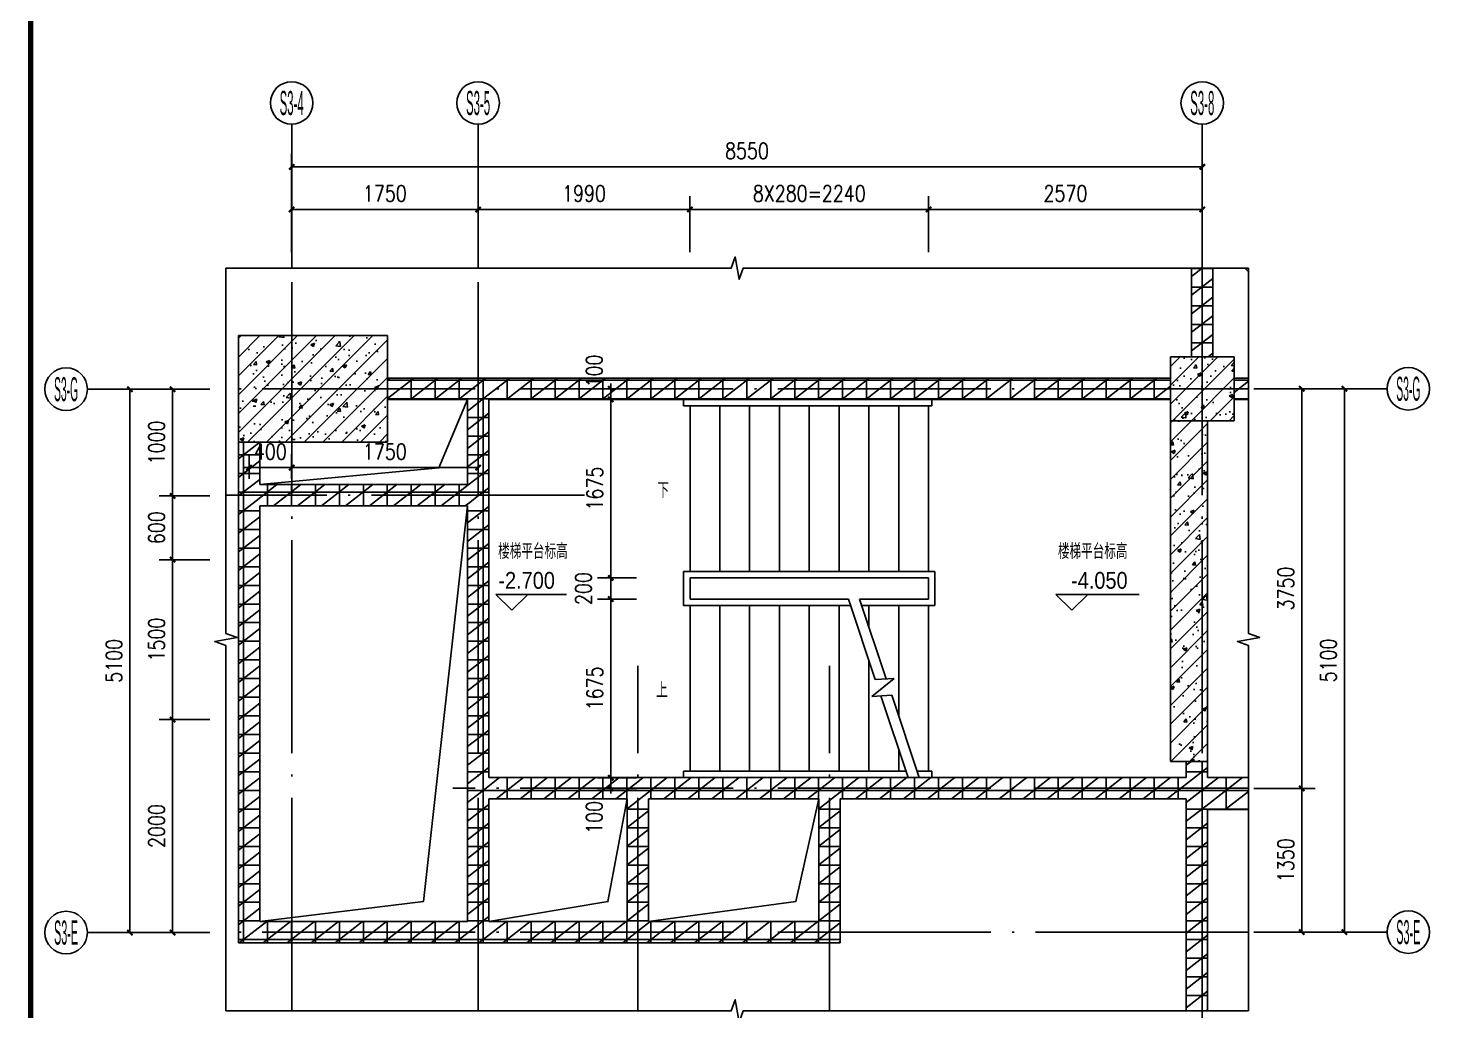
# Model space of a CAD drawing. Extents: x 718358 to 1668613, y -348838 to -159582.
# Drawn here: x 919552 to 932715, y -314270 to -305044 of the extents above; entities that cross this region are included whole.
import ezdxf
from ezdxf.enums import TextEntityAlignment as Align

# ---------------------------------------------------------------- set-up
doc = ezdxf.new("R2010")
doc.units = 0
doc.header["$LTSCALE"] = 1000
doc.linetypes.add('DASH', pattern=[0.35, 0.25, -0.1])
doc.linetypes.add('DOTE', pattern=[2.42, 2, -0.2, 0.02, -0.2])
for name, color, linetype in [('建-可见线', 7, 'Continuous'), ('建-图框', 4, 'Continuous'), ('建-墙体', 2, 'Continuous'), ('建-尺寸', 73, 'Continuous'), ('建-影线', 8, 'Continuous'), ('建-房间名', 7, 'Continuous'), ('建-柱子', 6, 'Continuous'), ('建-标高', 3, 'Continuous'), ('建-楼梯', 4, 'Continuous'), ('建-符号', 3, 'Continuous'), ('建-符号说明', 7, 'Continuous'), ('建-轴标', 3, 'Continuous'), ('建-轴网', 14, 'DOTE')]:
    doc.layers.add(name, color=color, linetype=linetype)
doc.styles.add('_TCH_AXIS', font='gt宽度调整.shx', dxfattribs={"bigfont": 'gt国标汉字.shx'})
doc.styles.add('_TCH_DIM', font='gt单线西文.shx', dxfattribs={"width": 0.8, "bigfont": 'gt单线中文.shx'})
doc.styles.add('_TCH_SPACE', font='gt单线西文.shx', dxfattribs={"width": 0.8, "height": 5, "bigfont": 'gt单线中文.shx'})
doc.styles.add('DIM_FONT', font='SIMPLEX.shx', dxfattribs={"width": 0.8, "bigfont": 'GBCBIG.shx'})
doc.dimstyles.new('DIMN50', dxfattribs={"dimscale": 0.5, "dimtxt": 300, "dimasz": 100, "dimexe": 250, "dimexo": 300, "dimgap": 150, "dimtad": 1, "dimdec": 0, "dimzin": 0, "dimdsep": 46, "dimtxsty": 'DIM_FONT', "dimblk": 'ARCHTICK', "dimcen": 0.09, "dimdle": 1, "dimclrt": 7, "dimazin": 2, "dimtfac": 1, "dimtdec": 0, "dimtix": 1, "dimtmove": 2, "dimatfit": 3, "dimldrblk": 'ARCHTICK', "dimfxl": 1, "dimtolj": 1, "dimtzin": 0, "dimarcsym": 0})
pattern_1 = [(45, (0, 0), (-88.388348, 88.388348), []), (50, (0, 0), (358.63009, -31.37607), [37.5, -412.5]), (355, (0, 0), (-69.37567, 376.09607), [30, -330]), (100.4514, (29.9, -2.6), (289.25469, 344.71977), [31.8701, -350.57106]), (46.1842, (0, 100), (533.62052, -82.7595), [56.25, -618.75]), (96.6356, (44.47, 93.1), (467.33135, 487.05894), [47.80514, -525.8565]), (351.1842, (0, 100), (467.33097, 487.0593), [45, -495]), (21, (50, 75), (298.45353, -201.309445), [37.5, -412.5]), (326, (50, 75), (121.65767, 362.57502), [30, -330]), (71.4514, (74.87, 58.22), (420.11131, 161.26525), [31.8701, -350.57106]), (37.5, (0, 0), (6.079928, 166.446927), [0, -326, 0, -335, 0, -331.25]), (7.5, (0, 0), (131.53477, 197.205856), [0, -191, 0, -318.5, 0, -126.25]), (327.5, (-111.5, 0), (266.911218, -11.277436), [0, -125, 0, -390, 0, -517.5]), (317.5, (-161.5, 0), (291.593085, 50.05249), [0, -162.5, 0, -259, 0, -367.5])]
pattern_2 = [(0, (0, 0), (0, 175), []), (37.875, (200, 0), (-84.807639, 109.038328), []), (90, (200, 0), (-225, 1e-14), [])]

# ---------------------------------------------------------------- blocks, each defined once
blk = doc.blocks.new('_ArchTick')
at = {"color": 0, "linetype": 'ByBlock', "const_width": 0.4}
blk.add_lwpolyline([(-0.5, -0.5), (0.5, 0.5)], dxfattribs=at)
blk = doc.blocks.new('*D3592')
at = {"layer": 'Defpoints', "color": 0, "transparency": 16777216}
for p in [(930577, -306347), (922027, -307297), (930577, -307297)]:
    blk.add_point(p, dxfattribs=at)
at = {"layer": '建-尺寸', "color": 0, "lineweight": -2, "transparency": 16777216}
for p, q in [((922027, -307147), (922027, -306222)), ((930577, -307147), (930577, -306222)), ((922027, -306347), (930578, -306347))]:
    blk.add_line(p, q, dxfattribs=at)
at = {"layer": '建-尺寸', "color": 0, "lineweight": -2, "transparency": 16777216, "xscale": 50, "yscale": 50, "zscale": 50, "rotation": 180}
blk.add_blockref('_ArchTick', (922027, -306347), dxfattribs=at)
at = {"layer": '建-尺寸', "color": 0, "lineweight": -2, "transparency": 16777216, "xscale": 50, "yscale": 50, "zscale": 50}
blk.add_blockref('_ArchTick', (930577, -306347), dxfattribs=at)
at = {"layer": '建-尺寸', "color": 7, "transparency": 16777216, "insert": (926302, -306197), "char_height": 150, "attachment_point": 5, "style": 'DIM_FONT'}
blk.add_mtext('\\A1;8550', dxfattribs=at)
blk = doc.blocks.new('*D3593')
at = {"layer": 'Defpoints', "color": 0, "transparency": 16777216}
for p in [(923777, -306747), (922027, -307297), (923777, -307297)]:
    blk.add_point(p, dxfattribs=at)
at = {"layer": '建-尺寸', "color": 0, "lineweight": -2, "transparency": 16777216}
for p, q in [((922027, -307147), (922027, -306622)), ((923777, -307147), (923777, -306622)), ((922027, -306747), (923778, -306747))]:
    blk.add_line(p, q, dxfattribs=at)
at = {"layer": '建-尺寸', "color": 0, "lineweight": -2, "transparency": 16777216, "xscale": 50, "yscale": 50, "zscale": 50, "rotation": 180}
blk.add_blockref('_ArchTick', (922027, -306747), dxfattribs=at)
at = {"layer": '建-尺寸', "color": 0, "lineweight": -2, "transparency": 16777216, "xscale": 50, "yscale": 50, "zscale": 50}
blk.add_blockref('_ArchTick', (923777, -306747), dxfattribs=at)
at = {"layer": '建-尺寸', "color": 7, "transparency": 16777216, "insert": (922902, -306597), "char_height": 150, "attachment_point": 5, "style": 'DIM_FONT'}
blk.add_mtext('\\A1;1750', dxfattribs=at)
blk = doc.blocks.new('*D3594')
at = {"layer": 'Defpoints', "color": 0, "transparency": 16777216}
for p in [(925767, -306747), (923777, -307297), (925767, -307297)]:
    blk.add_point(p, dxfattribs=at)
at = {"layer": '建-尺寸', "color": 0, "lineweight": -2, "transparency": 16777216}
for p, q in [((923777, -307147), (923777, -306622)), ((925767, -307147), (925767, -306622)), ((923777, -306747), (925768, -306747))]:
    blk.add_line(p, q, dxfattribs=at)
at = {"layer": '建-尺寸', "color": 0, "lineweight": -2, "transparency": 16777216, "xscale": 50, "yscale": 50, "zscale": 50, "rotation": 180}
blk.add_blockref('_ArchTick', (923777, -306747), dxfattribs=at)
at = {"layer": '建-尺寸', "color": 0, "lineweight": -2, "transparency": 16777216, "xscale": 50, "yscale": 50, "zscale": 50}
blk.add_blockref('_ArchTick', (925767, -306747), dxfattribs=at)
at = {"layer": '建-尺寸', "color": 7, "transparency": 16777216, "insert": (924772, -306597), "char_height": 150, "attachment_point": 5, "style": 'DIM_FONT'}
blk.add_mtext('\\A1;1990', dxfattribs=at)
blk = doc.blocks.new('*D3595')
at = {"layer": 'Defpoints', "color": 0, "transparency": 16777216}
for p in [(928007, -306747), (925767, -307297), (928007, -307297)]:
    blk.add_point(p, dxfattribs=at)
at = {"layer": '建-尺寸', "color": 0, "lineweight": -2, "transparency": 16777216}
for p, q in [((925767, -307147), (925767, -306622)), ((928007, -307147), (928007, -306622)), ((925767, -306747), (928008, -306747))]:
    blk.add_line(p, q, dxfattribs=at)
at = {"layer": '建-尺寸', "color": 0, "lineweight": -2, "transparency": 16777216, "xscale": 50, "yscale": 50, "zscale": 50, "rotation": 180}
blk.add_blockref('_ArchTick', (925767, -306747), dxfattribs=at)
at = {"layer": '建-尺寸', "color": 0, "lineweight": -2, "transparency": 16777216, "xscale": 50, "yscale": 50, "zscale": 50}
blk.add_blockref('_ArchTick', (928007, -306747), dxfattribs=at)
at = {"layer": '建-尺寸', "color": 7, "transparency": 16777216, "insert": (926887, -306597), "char_height": 150, "attachment_point": 5, "style": 'DIM_FONT'}
blk.add_mtext('\\A1;8X280=2240', dxfattribs=at)
blk = doc.blocks.new('*D3596')
at = {"layer": 'Defpoints', "color": 0, "transparency": 16777216}
for p in [(930577, -306747), (928007, -307297), (930577, -307297)]:
    blk.add_point(p, dxfattribs=at)
at = {"layer": '建-尺寸', "color": 0, "lineweight": -2, "transparency": 16777216}
for p, q in [((928007, -307147), (928007, -306622)), ((930577, -307147), (930577, -306622)), ((928007, -306747), (930578, -306747))]:
    blk.add_line(p, q, dxfattribs=at)
at = {"layer": '建-尺寸', "color": 0, "lineweight": -2, "transparency": 16777216, "xscale": 50, "yscale": 50, "zscale": 50, "rotation": 180}
blk.add_blockref('_ArchTick', (928007, -306747), dxfattribs=at)
at = {"layer": '建-尺寸', "color": 0, "lineweight": -2, "transparency": 16777216, "xscale": 50, "yscale": 50, "zscale": 50}
blk.add_blockref('_ArchTick', (930577, -306747), dxfattribs=at)
at = {"layer": '建-尺寸', "color": 7, "transparency": 16777216, "insert": (929292, -306597), "char_height": 150, "attachment_point": 5, "style": 'DIM_FONT'}
blk.add_mtext('\\A1;2570', dxfattribs=at)
blk = doc.blocks.new('*D3597')
at = {"layer": 'Defpoints', "color": 0, "transparency": 16777216}
for p in [(931011, -308430), (931911, -308430), (931011, -313530)]:
    blk.add_point(p, dxfattribs=at)
at = {"layer": '建-尺寸', "color": 0, "lineweight": -2, "transparency": 16777216}
for p, q in [((931161, -308430), (932036, -308430)), ((931911, -313530), (931911, -308429)), ((931161, -313530), (932036, -313530))]:
    blk.add_line(p, q, dxfattribs=at)
at = {"layer": '建-尺寸', "color": 0, "lineweight": -2, "transparency": 16777216, "xscale": 50, "yscale": 50, "zscale": 50}
for p, rotation in [((931911, -308430), 90), ((931911, -313530), 270)]:
    blk.add_blockref('_ArchTick', p, dxfattribs=dict(at, rotation=rotation))
at = {"layer": '建-尺寸', "color": 7, "transparency": 16777216, "insert": (931761, -310980), "char_height": 150, "attachment_point": 5, "rotation": 90, "style": 'DIM_FONT'}
blk.add_mtext('\\A1;5100', dxfattribs=at)
blk = doc.blocks.new('*D3598')
at = {"layer": 'Defpoints', "color": 0, "transparency": 16777216}
for p in [(930911, -308430), (931511, -308430), (930911, -312180)]:
    blk.add_point(p, dxfattribs=at)
at = {"layer": '建-尺寸', "color": 0, "lineweight": -2, "transparency": 16777216}
for p, q in [((931061, -308430), (931636, -308430)), ((931511, -312180), (931511, -308429)), ((931061, -312180), (931636, -312180))]:
    blk.add_line(p, q, dxfattribs=at)
at = {"layer": '建-尺寸', "color": 0, "lineweight": -2, "transparency": 16777216, "xscale": 50, "yscale": 50, "zscale": 50}
for p, rotation in [((931511, -308430), 90), ((931511, -312180), 270)]:
    blk.add_blockref('_ArchTick', p, dxfattribs=dict(at, rotation=rotation))
at = {"layer": '建-尺寸', "color": 7, "transparency": 16777216, "insert": (931361, -310305), "char_height": 150, "attachment_point": 5, "rotation": 90, "style": 'DIM_FONT'}
blk.add_mtext('\\A1;3750', dxfattribs=at)
blk = doc.blocks.new('*D3599')
at = {"layer": 'Defpoints', "color": 0, "transparency": 16777216}
for p in [(930911, -312180), (931511, -312180), (930911, -313530)]:
    blk.add_point(p, dxfattribs=at)
at = {"layer": '建-尺寸', "color": 0, "lineweight": -2, "transparency": 16777216}
for p, q in [((931061, -312180), (931636, -312180)), ((931511, -313530), (931511, -312179)), ((931061, -313530), (931636, -313530))]:
    blk.add_line(p, q, dxfattribs=at)
at = {"layer": '建-尺寸', "color": 0, "lineweight": -2, "transparency": 16777216, "xscale": 50, "yscale": 50, "zscale": 50}
for p, rotation in [((931511, -312180), 90), ((931511, -313530), 270)]:
    blk.add_blockref('_ArchTick', p, dxfattribs=dict(at, rotation=rotation))
at = {"layer": '建-尺寸', "color": 7, "transparency": 16777216, "insert": (931361, -312855), "char_height": 150, "attachment_point": 5, "rotation": 90, "style": 'DIM_FONT'}
blk.add_mtext('\\A1;1350', dxfattribs=at)
blk = doc.blocks.new('*D3601')
at = {"layer": 'Defpoints', "color": 0, "transparency": 16777216}
for p in [(923777, -314270), (930577, -314270), (930577, -315220)]:
    blk.add_point(p, dxfattribs=at)
at = {"layer": '建-尺寸', "color": 0, "lineweight": -2, "transparency": 16777216}
for p, q in [((923777, -314420), (923777, -315345)), ((930577, -314420), (930577, -315345)), ((923777, -315220), (930578, -315220))]:
    blk.add_line(p, q, dxfattribs=at)
at = {"layer": '建-尺寸', "color": 0, "lineweight": -2, "transparency": 16777216, "xscale": 50, "yscale": 50, "zscale": 50, "rotation": 180}
blk.add_blockref('_ArchTick', (923777, -315220), dxfattribs=at)
at = {"layer": '建-尺寸', "color": 0, "lineweight": -2, "transparency": 16777216, "xscale": 50, "yscale": 50, "zscale": 50}
blk.add_blockref('_ArchTick', (930577, -315220), dxfattribs=at)
at = {"layer": '建-尺寸', "color": 7, "transparency": 16777216, "insert": (927177, -315070), "char_height": 150, "attachment_point": 5, "style": 'DIM_FONT'}
blk.add_mtext('\\A1;6800', dxfattribs=at)
blk = doc.blocks.new('*D3605')
at = {"layer": 'Defpoints', "color": 0, "transparency": 16777216}
for p in [(927077, -314270), (930577, -314270), (930577, -314820)]:
    blk.add_point(p, dxfattribs=at)
at = {"layer": '建-尺寸', "color": 0, "lineweight": -2, "transparency": 16777216}
for p, q in [((927077, -314420), (927077, -314945)), ((930577, -314420), (930577, -314945)), ((927077, -314820), (930578, -314820))]:
    blk.add_line(p, q, dxfattribs=at)
at = {"layer": '建-尺寸', "color": 0, "lineweight": -2, "transparency": 16777216, "xscale": 50, "yscale": 50, "zscale": 50, "rotation": 180}
blk.add_blockref('_ArchTick', (927077, -314820), dxfattribs=at)
at = {"layer": '建-尺寸', "color": 0, "lineweight": -2, "transparency": 16777216, "xscale": 50, "yscale": 50, "zscale": 50}
blk.add_blockref('_ArchTick', (930577, -314820), dxfattribs=at)
at = {"layer": '建-尺寸', "color": 7, "transparency": 16777216, "insert": (928827, -314670), "char_height": 150, "attachment_point": 5, "style": 'DIM_FONT'}
blk.add_mtext('\\A1;3500', dxfattribs=at)
blk = doc.blocks.new('*D3606')
at = {"layer": 'Defpoints', "color": 0, "transparency": 16777216}
for p in [(920509, -308434), (921409, -308434), (921409, -313534)]:
    blk.add_point(p, dxfattribs=at)
at = {"layer": '建-尺寸', "color": 0, "lineweight": -2, "transparency": 16777216}
for p, q in [((921259, -308434), (920384, -308434)), ((920509, -313534), (920509, -308433)), ((921259, -313534), (920384, -313534))]:
    blk.add_line(p, q, dxfattribs=at)
at = {"layer": '建-尺寸', "color": 0, "lineweight": -2, "transparency": 16777216, "xscale": 50, "yscale": 50, "zscale": 50}
for p, rotation in [((920509, -308434), 90), ((920509, -313534), 270)]:
    blk.add_blockref('_ArchTick', p, dxfattribs=dict(at, rotation=rotation))
at = {"layer": '建-尺寸', "color": 7, "transparency": 16777216, "insert": (920359, -310984), "char_height": 150, "attachment_point": 5, "rotation": 90, "style": 'DIM_FONT'}
blk.add_mtext('\\A1;5100', dxfattribs=at)
blk = doc.blocks.new('*D3607')
at = {"layer": 'Defpoints', "color": 0, "transparency": 16777216}
for p in [(920909, -308434), (921409, -308434), (921409, -309434)]:
    blk.add_point(p, dxfattribs=at)
at = {"layer": '建-尺寸', "color": 0, "lineweight": -2, "transparency": 16777216}
for p, q in [((921259, -308434), (920784, -308434)), ((920909, -309434), (920909, -308433)), ((921259, -309434), (920784, -309434))]:
    blk.add_line(p, q, dxfattribs=at)
at = {"layer": '建-尺寸', "color": 0, "lineweight": -2, "transparency": 16777216, "xscale": 50, "yscale": 50, "zscale": 50}
for p, rotation in [((920909, -308434), 90), ((920909, -309434), 270)]:
    blk.add_blockref('_ArchTick', p, dxfattribs=dict(at, rotation=rotation))
at = {"layer": '建-尺寸', "color": 7, "transparency": 16777216, "insert": (920759, -308934), "char_height": 150, "attachment_point": 5, "rotation": 90, "style": 'DIM_FONT'}
blk.add_mtext('\\A1;1000', dxfattribs=at)
blk = doc.blocks.new('*D3608')
at = {"layer": 'Defpoints', "color": 0, "transparency": 16777216}
for p in [(920909, -309434), (921409, -309434), (921409, -310034)]:
    blk.add_point(p, dxfattribs=at)
at = {"layer": '建-尺寸', "color": 0, "lineweight": -2, "transparency": 16777216}
for p, q in [((921259, -309434), (920784, -309434)), ((920909, -310034), (920909, -309433)), ((921259, -310034), (920784, -310034))]:
    blk.add_line(p, q, dxfattribs=at)
at = {"layer": '建-尺寸', "color": 0, "lineweight": -2, "transparency": 16777216, "xscale": 50, "yscale": 50, "zscale": 50}
for p, rotation in [((920909, -309434), 90), ((920909, -310034), 270)]:
    blk.add_blockref('_ArchTick', p, dxfattribs=dict(at, rotation=rotation))
at = {"layer": '建-尺寸', "color": 7, "transparency": 16777216, "insert": (920759, -309734), "char_height": 150, "attachment_point": 5, "rotation": 90, "style": 'DIM_FONT'}
blk.add_mtext('\\A1;600', dxfattribs=at)
blk = doc.blocks.new('*D3609')
at = {"layer": 'Defpoints', "color": 0, "transparency": 16777216}
for p in [(920909, -310034), (921409, -310034), (921409, -311534)]:
    blk.add_point(p, dxfattribs=at)
at = {"layer": '建-尺寸', "color": 0, "lineweight": -2, "transparency": 16777216}
for p, q in [((921259, -310034), (920784, -310034)), ((920909, -311534), (920909, -310033)), ((921259, -311534), (920784, -311534))]:
    blk.add_line(p, q, dxfattribs=at)
at = {"layer": '建-尺寸', "color": 0, "lineweight": -2, "transparency": 16777216, "xscale": 50, "yscale": 50, "zscale": 50}
for p, rotation in [((920909, -310034), 90), ((920909, -311534), 270)]:
    blk.add_blockref('_ArchTick', p, dxfattribs=dict(at, rotation=rotation))
at = {"layer": '建-尺寸', "color": 7, "transparency": 16777216, "insert": (920759, -310784), "char_height": 150, "attachment_point": 5, "rotation": 90, "style": 'DIM_FONT'}
blk.add_mtext('\\A1;1500', dxfattribs=at)
blk = doc.blocks.new('*D3610')
at = {"layer": 'Defpoints', "color": 0, "transparency": 16777216}
for p in [(920909, -311534), (921409, -311534), (921409, -313534)]:
    blk.add_point(p, dxfattribs=at)
at = {"layer": '建-尺寸', "color": 0, "lineweight": -2, "transparency": 16777216}
for p, q in [((921259, -311534), (920784, -311534)), ((920909, -313534), (920909, -311533)), ((921259, -313534), (920784, -313534))]:
    blk.add_line(p, q, dxfattribs=at)
at = {"layer": '建-尺寸', "color": 0, "lineweight": -2, "transparency": 16777216, "xscale": 50, "yscale": 50, "zscale": 50}
for p, rotation in [((920909, -311534), 90), ((920909, -313534), 270)]:
    blk.add_blockref('_ArchTick', p, dxfattribs=dict(at, rotation=rotation))
at = {"layer": '建-尺寸', "color": 7, "transparency": 16777216, "insert": (920759, -312534), "char_height": 150, "attachment_point": 5, "rotation": 90, "style": 'DIM_FONT'}
blk.add_mtext('\\A1;2000', dxfattribs=at)
blk = doc.blocks.new('*D3636')
at = {"layer": 'Defpoints', "color": 0, "transparency": 16777216}
for p in [(925023, -312080), (925416, -312080), (925416, -312180)]:
    blk.add_point(p, dxfattribs=at)
at = {"layer": '建-尺寸', "color": 0, "lineweight": -2, "transparency": 16777216}
for p, q in [((925266, -312080), (924898, -312080)), ((925023, -312080), (925023, -312030)), ((925023, -312180), (925023, -312080)), ((925266, -312180), (924898, -312180)), ((925023, -312180), (925023, -312230))]:
    blk.add_line(p, q, dxfattribs=at)
at = {"layer": '建-尺寸', "color": 0, "lineweight": -2, "transparency": 16777216, "xscale": 50, "yscale": 50, "zscale": 50}
for p, rotation in [((925023, -312080), 270), ((925023, -312180), 90)]:
    blk.add_blockref('_ArchTick', p, dxfattribs=dict(at, rotation=rotation))
at = {"layer": '建-尺寸', "color": 7, "transparency": 16777216, "insert": (924868, -312453), "char_height": 150, "attachment_point": 5, "rotation": 90, "style": 'DIM_FONT'}
blk.add_mtext('\\A1;100', dxfattribs=at)
blk = doc.blocks.new('*D3637')
at = {"layer": 'Defpoints', "color": 0, "transparency": 16777216}
for p in [(925023, -310405), (925416, -310405), (925416, -312080)]:
    blk.add_point(p, dxfattribs=at)
at = {"layer": '建-尺寸', "color": 0, "lineweight": -2, "transparency": 16777216}
for p, q in [((925266, -310405), (924898, -310405)), ((925023, -312080), (925023, -310404)), ((925266, -312080), (924898, -312080))]:
    blk.add_line(p, q, dxfattribs=at)
at = {"layer": '建-尺寸', "color": 0, "lineweight": -2, "transparency": 16777216, "xscale": 50, "yscale": 50, "zscale": 50}
for p, rotation in [((925023, -310405), 90), ((925023, -312080), 270)]:
    blk.add_blockref('_ArchTick', p, dxfattribs=dict(at, rotation=rotation))
at = {"layer": '建-尺寸', "color": 7, "transparency": 16777216, "insert": (924873, -311242), "char_height": 150, "attachment_point": 5, "rotation": 90, "style": 'DIM_FONT'}
blk.add_mtext('\\A1;1675', dxfattribs=at)
blk = doc.blocks.new('*D3638')
at = {"layer": 'Defpoints', "color": 0, "transparency": 16777216}
for p in [(925023, -310205), (925416, -310205), (925416, -310405)]:
    blk.add_point(p, dxfattribs=at)
at = {"layer": '建-尺寸', "color": 0, "lineweight": -2, "transparency": 16777216}
for p, q in [((925266, -310205), (924898, -310205)), ((925023, -310405), (925023, -310204)), ((925266, -310405), (924898, -310405))]:
    blk.add_line(p, q, dxfattribs=at)
at = {"layer": '建-尺寸', "color": 0, "lineweight": -2, "transparency": 16777216, "xscale": 50, "yscale": 50, "zscale": 50}
for p, rotation in [((925023, -310205), 90), ((925023, -310405), 270)]:
    blk.add_blockref('_ArchTick', p, dxfattribs=dict(at, rotation=rotation))
at = {"layer": '建-尺寸', "color": 7, "transparency": 16777216, "insert": (924766, -310305), "char_height": 150, "attachment_point": 5, "rotation": 90, "style": 'DIM_FONT'}
blk.add_mtext('\\A1;200', dxfattribs=at)
blk = doc.blocks.new('*D3639')
at = {"layer": 'Defpoints', "color": 0, "transparency": 16777216}
for p in [(925023, -308530), (925416, -308530), (925416, -310205)]:
    blk.add_point(p, dxfattribs=at)
at = {"layer": '建-尺寸', "color": 0, "lineweight": -2, "transparency": 16777216}
for p, q in [((925266, -308530), (924898, -308530)), ((925023, -310205), (925023, -308529)), ((925266, -310205), (924898, -310205))]:
    blk.add_line(p, q, dxfattribs=at)
at = {"layer": '建-尺寸', "color": 0, "lineweight": -2, "transparency": 16777216, "xscale": 50, "yscale": 50, "zscale": 50}
for p, rotation in [((925023, -308530), 90), ((925023, -310205), 270)]:
    blk.add_blockref('_ArchTick', p, dxfattribs=dict(at, rotation=rotation))
at = {"layer": '建-尺寸', "color": 7, "transparency": 16777216, "insert": (924873, -309367), "char_height": 150, "attachment_point": 5, "rotation": 90, "style": 'DIM_FONT'}
blk.add_mtext('\\A1;1675', dxfattribs=at)
blk = doc.blocks.new('*D3640')
at = {"layer": 'Defpoints', "color": 0, "transparency": 16777216}
for p in [(925023, -308430), (925416, -308430), (925416, -308530)]:
    blk.add_point(p, dxfattribs=at)
at = {"layer": '建-尺寸', "color": 0, "lineweight": -2, "transparency": 16777216}
for p, q in [((925023, -308430), (925023, -308380)), ((925266, -308430), (924898, -308430)), ((925266, -308530), (924898, -308530)), ((925023, -308530), (925023, -308430)), ((925023, -308530), (925023, -308580))]:
    blk.add_line(p, q, dxfattribs=at)
at = {"layer": '建-尺寸', "color": 0, "lineweight": -2, "transparency": 16777216, "xscale": 50, "yscale": 50, "zscale": 50}
for p, rotation in [((925023, -308430), 270), ((925023, -308530), 90)]:
    blk.add_blockref('_ArchTick', p, dxfattribs=dict(at, rotation=rotation))
at = {"layer": '建-尺寸', "color": 7, "transparency": 16777216, "insert": (924868, -308263), "char_height": 150, "attachment_point": 5, "rotation": 90, "style": 'DIM_FONT'}
blk.add_mtext('\\A1;100', dxfattribs=at)
blk = doc.blocks.new('*D3673')
at = {"layer": 'Defpoints', "color": 0, "transparency": 16777216}
for p in [(922027, -309170), (921627, -309425), (922027, -309425)]:
    blk.add_point(p, dxfattribs=at)
at = {"layer": '建-尺寸', "color": 0, "lineweight": -2, "transparency": 16777216}
for p, q in [((921627, -309275), (921627, -309045)), ((922027, -309275), (922027, -309045)), ((921627, -309170), (921577, -309170)), ((921627, -309170), (922027, -309170)), ((922027, -309170), (922077, -309170))]:
    blk.add_line(p, q, dxfattribs=at)
at = {"layer": '建-尺寸', "color": 0, "lineweight": -2, "transparency": 16777216, "xscale": 50, "yscale": 50, "zscale": 50}
blk.add_blockref('_ArchTick', (921627, -309170), dxfattribs=at)
at = {"layer": '建-尺寸', "color": 0, "lineweight": -2, "transparency": 16777216, "xscale": 50, "yscale": 50, "zscale": 50, "rotation": 180}
blk.add_blockref('_ArchTick', (922027, -309170), dxfattribs=at)
at = {"layer": '建-尺寸', "color": 7, "transparency": 16777216, "insert": (921827, -309020), "char_height": 150, "attachment_point": 5, "style": 'DIM_FONT'}
blk.add_mtext('\\A1;400', dxfattribs=at)
blk = doc.blocks.new('*D3674')
at = {"layer": 'Defpoints', "color": 0, "transparency": 16777216}
for p in [(923777, -309170), (922027, -309425), (923777, -309425)]:
    blk.add_point(p, dxfattribs=at)
at = {"layer": '建-尺寸', "color": 0, "lineweight": -2, "transparency": 16777216}
for p, q in [((922027, -309275), (922027, -309045)), ((923777, -309275), (923777, -309045)), ((922027, -309170), (923778, -309170))]:
    blk.add_line(p, q, dxfattribs=at)
at = {"layer": '建-尺寸', "color": 0, "lineweight": -2, "transparency": 16777216, "xscale": 50, "yscale": 50, "zscale": 50, "rotation": 180}
blk.add_blockref('_ArchTick', (922027, -309170), dxfattribs=at)
at = {"layer": '建-尺寸', "color": 0, "lineweight": -2, "transparency": 16777216, "xscale": 50, "yscale": 50, "zscale": 50}
blk.add_blockref('_ArchTick', (923777, -309170), dxfattribs=at)
at = {"layer": '建-尺寸', "color": 7, "transparency": 16777216, "insert": (922902, -309020), "char_height": 150, "attachment_point": 5, "style": 'DIM_FONT'}
blk.add_mtext('\\A1;1750', dxfattribs=at)

msp = doc.modelspace()

# ---------------------------------------------------------------- hatches: boundary and pattern name
at = {"layer": '建-影线'}
h = msp.add_hatch(dxfattribs=at)
h.set_pattern_fill('空心砖', color=256, scale=50, style=0)
h.set_pattern_definition(pattern_2)
h.paths.add_polyline_path([(930477.1, -307297.2), (930477.1, -308129.5), (930677.1, -308129.5), (930677.1, -307297.2)])
h = msp.add_hatch(dxfattribs=at)
h.set_pattern_fill('钢筋混凝土', color=256, scale=50, style=0)
h.set_pattern_definition(pattern_1)
h.paths.add_polyline_path([(921527.1, -308929.5), (922927.1, -308929.5), (922927.1, -307929.5), (921527.1, -307929.5)])
h = msp.add_hatch(dxfattribs=at)
h.set_pattern_fill('钢筋混凝土', color=256, scale=50, style=0)
h.set_pattern_definition(pattern_1)
h.paths.add_polyline_path([(930277.1, -308729.5), (930877.1, -308729.5), (930877.1, -308129.5), (930277.1, -308129.5)])
h = msp.add_hatch(dxfattribs=at)
h.set_pattern_fill('空心砖', color=256, scale=50, style=0)
h.set_pattern_definition(pattern_2)
h.paths.add_polyline_path([(922927.1, -308329.5), (922927.1, -308529.5), (923677.1, -308529.5), (923777.1, -308462.9), (923777.1, -308329.5)])
h = msp.add_hatch(dxfattribs=at)
h.set_pattern_fill('空心砖', color=256, scale=50, style=0)
h.set_pattern_definition(pattern_2)
h.paths.add_polyline_path([(930277.1, -308529.5), (930277.1, -308329.5), (923777.1, -308329.5), (923777.1, -308462.9), (923877.1, -308529.5)])
h = msp.add_hatch(dxfattribs=at)
h.set_pattern_fill('空心砖', color=256, scale=50, style=0)
h.set_pattern_definition(pattern_2)
h.paths.add_polyline_path([(931011.4, -308329.5), (930877.1, -308329.5), (930877.1, -308529.5), (931011.4, -308529.5)])
h = msp.add_hatch(dxfattribs=at)
h.set_pattern_fill('空心砖', color=256, scale=50, style=0)
h.set_pattern_definition(pattern_2)
h.paths.add_polyline_path([(923743.8, -309429.5), (923877.1, -309429.5), (923877.1, -308529.5), (923777.1, -308462.9), (923677.1, -308529.5), (923677.1, -309329.5)])
h = msp.add_hatch(dxfattribs=at)
h.set_pattern_fill('钢筋混凝土', color=256, scale=50, style=0)
h.set_pattern_definition(pattern_1)
h.paths.add_polyline_path([(930277.1, -311929.5), (930627.1, -311929.5), (930627.1, -308729.5), (930277.1, -308729.5)])
h = msp.add_hatch(dxfattribs=at)
h.set_pattern_fill('空心砖', color=256, scale=50, style=0)
h.set_pattern_definition(pattern_2)
h.paths.add_polyline_path([(921727.1, -308929.5), (921527.1, -308929.5), (921527.1, -309429.5), (921660.4, -309429.5), (921727.1, -309329.5)])
h = msp.add_hatch(dxfattribs=at)
h.set_pattern_fill('空心砖', color=256, scale=50, style=0)
h.set_pattern_definition(pattern_2)
h.paths.add_polyline_path([(921527, -313629.5), (921727, -313429.5), (921727.1, -309529.5), (921660.4, -309429.5), (921527.1, -309429.5)])
h = msp.add_hatch(dxfattribs=at)
h.set_pattern_fill('空心砖', color=256, scale=50, style=0)
h.set_pattern_definition(pattern_2)
h.paths.add_polyline_path([(921660.4, -309429.5), (921727.1, -309529.5), (923677.1, -309529.5), (923743.8, -309429.5), (923677.1, -309329.5), (921727.1, -309329.5)])
h = msp.add_hatch(dxfattribs=at)
h.set_pattern_fill('空心砖', color=256, scale=50, style=0)
h.set_pattern_definition(pattern_2)
h.paths.add_polyline_path([(923810.4, -312179.5), (923877.1, -312079.5), (923877.1, -309429.5), (923743.8, -309429.5), (923677.1, -309529.5), (923677.1, -312179.5)])
h = msp.add_hatch(dxfattribs=at)
h.set_pattern_fill('空心砖', color=256, scale=50, style=0)
h.set_pattern_definition(pattern_2)
h.paths.add_polyline_path([(930627.1, -311929.5), (930427.1, -311929.5), (930427.1, -312079.5), (930527.1, -312204.5), (930627.1, -312079.5)])
h = msp.add_hatch(dxfattribs=at)
h.set_pattern_fill('空心砖', color=256, scale=50, style=0)
h.set_pattern_definition(pattern_2)
h.paths.add_polyline_path([(923810.4, -312179.5), (923877.1, -312279.5), (925177.1, -312279.5), (925277.1, -312212.9), (925277.1, -312079.5), (923877.1, -312079.5)])
h = msp.add_hatch(dxfattribs=at)
h.set_pattern_fill('空心砖', color=256, scale=50, style=0)
h.set_pattern_definition(pattern_2)
h.paths.add_polyline_path([(925277.1, -312212.9), (925377.1, -312279.5), (926977.1, -312279.5), (927077.1, -312212.9), (927077.1, -312079.5), (925277.1, -312079.5)])
h = msp.add_hatch(dxfattribs=at)
h.set_pattern_fill('空心砖', color=256, scale=50, style=0)
h.set_pattern_definition(pattern_2)
h.paths.add_polyline_path([(927077.1, -312212.9), (927177.1, -312279.5), (930427.1, -312279.5), (930527.1, -312204.5), (930427.1, -312079.5), (927077.1, -312079.5)])
h = msp.add_hatch(dxfattribs=at)
h.set_pattern_fill('空心砖', color=256, scale=50, style=0)
h.set_pattern_definition(pattern_2)
h.paths.add_polyline_path([(930527.1, -312204.5), (930627.1, -312379.5), (931011.4, -312379.5), (931011.4, -312079.5), (930627.1, -312079.5)])
h = msp.add_hatch(dxfattribs=at)
h.set_pattern_fill('空心砖', color=256, scale=50, style=0)
h.set_pattern_definition(pattern_2)
h.paths.add_polyline_path([(923777, -313496.2), (923877, -313429.5), (923877.1, -312279.5), (923810.4, -312179.5), (923677.1, -312179.5), (923677, -313429.5)])
h = msp.add_hatch(dxfattribs=at)
h.set_pattern_fill('空心砖', color=256, scale=50, style=0)
h.set_pattern_definition(pattern_2)
h.paths.add_polyline_path([(925277, -313496.2), (925377, -313429.5), (925377.1, -312279.5), (925277.1, -312212.9), (925177.1, -312279.5), (925177, -313429.5)])
h = msp.add_hatch(dxfattribs=at)
h.set_pattern_fill('空心砖', color=256, scale=50, style=0)
h.set_pattern_definition(pattern_2)
h.paths.add_polyline_path([(926977, -313429.5), (927177, -313629.5), (927177.1, -312279.5), (927077.1, -312212.9), (926977.1, -312279.5)])
h = msp.add_hatch(dxfattribs=at)
h.set_pattern_fill('空心砖', color=256, scale=50, style=0)
h.set_pattern_definition(pattern_2)
h.paths.add_polyline_path([(930627.1, -314269.5), (930627.1, -312379.5), (930527.1, -312204.5), (930427.1, -312279.5), (930427.1, -314269.5)])
h = msp.add_hatch(dxfattribs=at)
h.set_pattern_fill('空心砖', color=256, scale=50, style=0)
h.set_pattern_definition(pattern_2)
h.paths.add_polyline_path([(921727, -313429.5), (921527, -313629.5), (923777, -313629.5), (923777, -313496.2), (923677, -313429.5)])
h = msp.add_hatch(dxfattribs=at)
h.set_pattern_fill('空心砖', color=256, scale=50, style=0)
h.set_pattern_definition(pattern_2)
h.paths.add_polyline_path([(923777, -313496.2), (923777, -313629.5), (925277, -313629.5), (925277, -313496.2), (925177, -313429.5), (923877, -313429.5)])
h = msp.add_hatch(dxfattribs=at)
h.set_pattern_fill('空心砖', color=256, scale=50, style=0)
h.set_pattern_definition(pattern_2)
h.paths.add_polyline_path([(925277, -313496.2), (925277, -313629.5), (927177, -313629.5), (926977, -313429.5), (925377, -313429.5)])

# ---------------------------------------------------------------- linework, layer by layer
at = {"layer": '建-可见线', "linetype": 'DASH'}
msp.add_lwpolyline([(930974.8, -307297.2, -0.0250091), (931011.4, -307331.2)], format="xyb", dxfattribs=at)
msp.add_lwpolyline([(930974.8, -307297.2, -0.0250091), (931011.4, -307331.2)], format="xyb", dxfattribs=at)
at = {"layer": '建-图框', "const_width": 50}
msp.add_lwpolyline([(919576.8, -318814.4), (970376.8, -318814.4), (970376.8, -290114.4), (919576.8, -290114.4)], close=True, dxfattribs=at)
at = {"layer": '建-墙体'}
for p, q in [((930477.1, -308129.5), (930477.1, -307297.2)), ((930677.1, -308129.5), (930677.1, -307297.2)), ((922927.1, -308329.5), (923777.1, -308329.5)), ((923777.1, -308329.5), (930277.1, -308329.5)), ((930877.1, -308329.5), (931011.4, -308329.5)), ((922927.1, -308529.5), (923677.1, -308529.5)), ((923677.1, -309329.5), (923677.1, -308529.5)), ((923877.1, -308529.5), (930277.1, -308529.5)), ((923877.1, -309429.5), (923877.1, -308529.5)), ((930877.1, -308529.5), (931011.4, -308529.5)), ((921527.1, -309429.5), (921527.1, -308929.5)), ((921727.1, -309329.5), (921727.1, -308929.5)), ((921527, -313629.5), (921527.1, -309429.5)), ((921727.1, -309329.5), (923677.1, -309329.5)), ((923877.1, -312079.5), (923877.1, -309429.5)), ((921727, -313429.5), (921727.1, -309529.5)), ((921727.1, -309529.5), (923677.1, -309529.5)), ((923677.1, -312179.5), (923677.1, -309529.5)), ((930427.1, -312079.5), (930427.1, -311929.5)), ((930627.1, -312079.5), (930627.1, -311929.5)), ((923877.1, -312079.5), (925277.1, -312079.5)), ((925277.1, -312079.5), (927077.1, -312079.5)), ((927077.1, -312079.5), (930427.1, -312079.5)), ((930627.1, -312079.5), (931011.4, -312079.5)), ((923677, -313429.5), (923677.1, -312179.5)), ((923877, -313429.5), (923877.1, -312279.5)), ((923877.1, -312279.5), (925177.1, -312279.5)), ((925177, -313429.5), (925177.1, -312279.5)), ((925377, -313429.5), (925377.1, -312279.5)), ((925377.1, -312279.5), (926977.1, -312279.5)), ((926977, -313429.5), (926977.1, -312279.5)), ((927177, -313629.5), (927177.1, -312279.5)), ((927177.1, -312279.5), (930427.1, -312279.5)), ((930427.1, -314269.5), (930427.1, -312279.5)), ((930627.1, -314269.5), (930627.1, -312379.5)), ((930627.1, -312379.5), (931011.4, -312379.5)), ((921727, -313429.5), (923677, -313429.5)), ((923877, -313429.5), (925177, -313429.5)), ((925377, -313429.5), (926977, -313429.5)), ((921527, -313629.5), (923777, -313629.5)), ((923777, -313629.5), (925277, -313629.5)), ((925277, -313629.5), (927177, -313629.5))]:
    msp.add_line(p, q, dxfattribs=at)
at = {"layer": '建-影线'}
for points in [[(921727.1, -309329.5), (923410, -309171.9), (923677.1, -308529.5)], [(921727.1, -313429.5), (923264.7, -313242.2), (923677.1, -309529.5)], [(923877.1, -313429.5), (924996, -313242.2), (925177.1, -312279.5)], [(925377.1, -313429.5), (926759.6, -313242.2), (926977.1, -312279.5)]]:
    msp.add_lwpolyline(points, dxfattribs=at)
at = {"layer": '建-柱子'}
for p, q in [((922927.1, -307929.5), (921527.1, -307929.5)), ((921527.1, -307929.5), (921527.1, -308929.5)), ((922927.1, -308929.5), (922927.1, -307929.5)), ((930877.1, -308129.5), (930277.1, -308129.5)), ((930277.1, -308129.5), (930277.1, -308729.5)), ((930877.1, -308729.5), (930877.1, -308129.5)), ((930277.1, -308729.5), (930877.1, -308729.5)), ((930627.1, -308729.5), (930277.1, -308729.5)), ((930277.1, -308729.5), (930277.1, -311929.5)), ((930627.1, -311929.5), (930627.1, -308729.5)), ((921527.1, -308929.5), (922927.1, -308929.5)), ((930277.1, -311929.5), (930627.1, -311929.5))]:
    msp.add_line(p, q, dxfattribs=at)
at = {"layer": '建-标高'}
for p, q in [((924095.4, -310509.2), (923945.4, -310359.2)), ((923945.4, -310359.2), (924606.9, -310359.2)), ((924095.4, -310509.2), (924245.4, -310359.2)), ((929351.4, -310509.2), (929201.4, -310359.2)), ((929201.4, -310359.2), (929983.9, -310359.2)), ((929351.4, -310509.2), (929501.4, -310359.2))]:
    msp.add_line(p, q, dxfattribs=at)
at = {"layer": '建-楼梯'}
for p, q in [((928037.1, -308529.5), (925707.1, -308529.5)), ((925707.1, -308589.5), (925707.1, -308529.5)), ((928007.1, -308529.5), (925767.1, -308529.5)), ((928037.1, -308589.5), (928037.1, -308529.5)), ((928037.1, -308589.5), (925707.1, -308589.5)), ((925767.1, -310144.5), (925767.1, -308589.5)), ((926047.1, -310144.5), (926047.1, -308589.5)), ((926327.1, -310144.5), (926327.1, -308589.5)), ((926607.1, -310144.5), (926607.1, -308589.5)), ((926887.1, -310144.5), (926887.1, -308589.5)), ((927167.1, -310144.5), (927167.1, -308589.5)), ((927447.1, -310144.5), (927447.1, -308589.5)), ((927727.1, -310144.5), (927727.1, -308589.5)), ((928007.1, -310144.5), (928007.1, -308589.5)), ((925707.1, -310144.5), (925707.1, -310464.5)), ((928067.1, -310144.5), (925707.1, -310144.5)), ((928007.1, -310204.5), (925767.1, -310204.5)), ((925767.1, -310204.5), (925767.1, -310404.5)), ((928007.1, -310204.5), (925767.1, -310204.5)), ((925767.1, -310404.5), (925767.1, -310204.5)), ((928007.1, -310404.5), (928007.1, -310204.5)), ((928067.1, -310464.5), (928067.1, -310144.5)), ((925707.1, -310464.5), (927274.4, -310464.5)), ((925767.1, -310404.5), (927254.3, -310404.5)), ((925767.1, -310404.5), (927254.3, -310404.5)), ((925767.1, -310464.5), (925767.1, -312019.5)), ((926047.1, -310464.5), (926047.1, -312019.5)), ((926327.1, -310464.5), (926327.1, -312019.5)), ((926607.1, -310464.5), (926607.1, -312019.5)), ((926887.1, -310464.5), (926887.1, -312019.5)), ((927167.1, -310464.5), (927167.1, -312019.5)), ((927254.3, -310404.5), (927506.9, -311160)), ((927359.8, -310404.5), (928007.1, -310404.5)), ((927359.8, -310404.5), (927610.2, -311153.7)), ((927359.8, -310404.5), (928007.1, -310404.5)), ((927379.8, -310464.5), (928067.1, -310464.5)), ((927447.1, -310464.5), (927447.1, -310665.6)), ((927727.1, -310464.5), (927727.1, -311503.1)), ((928007.1, -310464.5), (928007.1, -312019.5)), ((927447.1, -310981), (927447.1, -312019.5)), ((927685, -311149.1), (927474.5, -311316.5)), ((927506.9, -311160), (927685, -311149.1)), ((927474.5, -311316.5), (927660.9, -311305.1)), ((927557.6, -311311.4), (927814.3, -312079.5)), ((927660.9, -311305.1), (927919.8, -312079.5)), ((927727.1, -311818.5), (927727.1, -312019.5)), ((925707.1, -312019.5), (927794.3, -312019.5)), ((925707.1, -312019.5), (925707.1, -312079.5)), ((925707.1, -312079.5), (927814.3, -312079.5)), ((925767.1, -312079.5), (927814.3, -312079.5)), ((927899.7, -312019.5), (928037.1, -312019.5)), ((927919.8, -312079.5), (928007.1, -312079.5)), ((927919.8, -312079.5), (928037.1, -312079.5)), ((928037.1, -312019.5), (928037.1, -312079.5))]:
    msp.add_line(p, q, dxfattribs=at)
at = {"layer": '建-符号'}
for points in [[(931011.4, -307297.2), (926266.5, -307297.2), (926228.3, -307402.2), (926191.2, -307192.2), (926154, -307297.2), (921409.1, -307297.2)], [(921409.1, -307297.2), (921409.1, -310727.1), (921514.1, -310765.3), (921304.1, -310802.3), (921409.1, -310839.6), (921409.1, -314269.5)], [(931011.4, -314269.5), (931011.4, -310839.6), (930906.4, -310801.4), (931116.4, -310764.3), (931011.4, -310727.1), (931011.4, -307297.2)], [(921409.1, -314269.5), (926154, -314269.5), (926192.2, -314164.5), (926229.2, -314374.5), (926266.5, -314269.5), (931011.4, -314269.5)]]:
    msp.add_lwpolyline(points, dxfattribs=at)
for points in [[(925627.1, -309367, 0, 0, 0), (928857.1, -309367, 0, 0, 0), (928857.1, -311242, 0, 0, 0), (927877.1, -311242, 40, 0, 0), (927727.1, -311242, 0, 0, 0)], [(925627.1, -311242, 0, 0, 0), (927297.1, -311242, 40, 0, 0), (927447.1, -311242, 0, 0, 0)]]:
    msp.add_lwpolyline(points, format="xyseb", dxfattribs=at)
at = {"layer": '建-轴标'}
for p, q in [((922027.1, -307297.2), (922027.1, -305947.2)), ((923777.1, -307297.2), (923777.1, -305947.2)), ((930577.1, -307297.2), (930577.1, -305947.2)), ((921159.1, -308433.6), (920109.1, -308433.6)), ((931261.4, -308429.5), (932311.4, -308429.5)), ((921159.1, -313533.6), (920109.1, -313533.6)), ((931261.4, -313529.5), (932311.4, -313529.5)), ((930577.1, -314269.5), (930577.1, -315619.5))]:
    msp.add_line(p, q, dxfattribs=at)
for centre in [(922027.1, -305747.2), (923777.1, -305747.2), (930577.1, -305747.2), (919909.1, -308433.6), (932511.4, -308429.5), (919909.1, -313533.6), (932511.4, -313529.5)]:
    msp.add_circle(centre, 200, dxfattribs=at)
at = {"layer": '建-轴网'}
for p, q in [((922027.1, -314269.5), (922027.1, -307297.2)), ((923777.1, -314269.5), (923777.1, -307297.2)), ((930577.1, -314269.5), (930577.1, -307297.2)), ((931011.4, -308429.5), (921409.1, -308429.5)), ((924777.1, -309429.5), (921409.1, -309429.5)), ((925277, -314269.5), (925277.1, -311029.5)), ((927077, -314269.5), (927077.1, -311029.5)), ((931011.4, -312179.5), (923540.2, -312179.5)), ((931011.4, -313529.5), (921409.1, -313529.5))]:
    msp.add_line(p, q, dxfattribs=at)

# ---------------------------------------------------------------- texts
at = {"layer": '建-房间名', "style": '_TCH_SPACE', "width": 0.8}
for p in [(923965.4, -310027.3), (929221.4, -310027.3)]:
    msp.add_text('楼梯平台标高', height=143.31, dxfattribs=at).set_placement(p)
at = {"layer": '建-符号说明', "style": '_TCH_DIM'}
for s, height, width, p in [('下', 143.3, 0.8, (925461, -309454.5)), ('-2.700', 157.5, 0.888889, (923967.9, -310306.7)), ('-4.050', 157.5, 0.888889, (929344.9, -310306.7)), ('上', 143.3, 0.8, (925450, -311329.5))]:
    msp.add_text(s, height=height, dxfattribs=dict(at, width=width)).set_placement(p)
at = {"layer": '建-轴标', "style": '_TCH_AXIS'}
for s, width, p, p2 in [('S3-4', 0.259259, (921913.9, -305860.3), (922140.2, -305860.3)), ('S3-5', 0.2625, (923663.9, -305860.3), (923890.2, -305860.3)), ('S3-8', 0.2625, (930463.9, -305860.3), (930690.2, -305860.3)), ('S3-G', 0.259259, (919795.9, -308546.7), (920022.2, -308546.7)), ('S3-G', 0.259259, (932398.3, -308542.7), (932624.6, -308542.7)), ('S3-E', 0.265823, (919795.9, -313646.7), (920022.2, -313646.7)), ('S3-E', 0.265823, (932398.3, -313642.7), (932624.6, -313642.7))]:
    msp.add_text(s, height=226.27, dxfattribs=dict(at, width=width)).set_placement(p, p2, align=Align.FIT)

# ---------------------------------------------------------------- dimensions: what is measured, and where the dimension line sits
at = {"layer": '建-尺寸'}
for p1, p2, distance, picture, middle in [((922027.1, -307297.2), (930577.1, -307297.2), 950, '*D3592', (926302.1, -306197.2)), ((922027.1, -307297.2), (923777.1, -307297.2), 550, '*D3593', (922902.1, -306597.2)), ((923777.1, -307297.2), (925767.1, -307297.2), 550, '*D3594', (924772.1, -306597.2)), ((928007.1, -307297.2), (930577.1, -307297.2), 550, '*D3596', (929292.1, -306597.2)), ((921409.1, -313533.6), (921409.1, -308433.6), 900, '*D3606', (920359.1, -310983.6)), ((921409.1, -309433.6), (921409.1, -308433.6), 500, '*D3607', (920759.1, -308933.6)), ((930911.4, -312179.5), (930911.4, -308429.5), -600, '*D3598', (931361.4, -310304.5)), ((931011.4, -313529.5), (931011.4, -308429.5), -900, '*D3597', (931761.4, -310979.5)), ((925415.9, -310204.5), (925415.9, -308529.5), 392.9, '*D3639', (924873.1, -309367)), ((921627.1, -309424.9), (922027.1, -309424.9), 254.6, '*D3673', (921827.1, -309020.3)), ((922027.1, -309424.9), (923777.1, -309424.9), 254.6, '*D3674', (922902.1, -309020.3)), ((921409.1, -310033.5), (921409.1, -309433.6), 500, '*D3608', (920759.1, -309733.5)), ((921409.1, -311533.5), (921409.1, -310033.5), 500, '*D3609', (920759.1, -310783.5)), ((925415.9, -312079.5), (925415.9, -310404.5), 392.9, '*D3637', (924873.1, -311242)), ((921409.1, -313533.6), (921409.1, -311533.5), 500, '*D3610', (920759.1, -312533.5)), ((930911.4, -313529.5), (930911.4, -312179.5), -600, '*D3599', (931361.4, -312854.5)), ((923777.1, -314269.5), (930577.1, -314269.5), -950, '*D3601', (927177.1, -315069.5)), ((927077.1, -314269.5), (930577.1, -314269.5), -550, '*D3605', (928827.1, -314669.5))]:
    dim = msp.add_aligned_dim(p1=p1, p2=p2, distance=distance, dimstyle='DIMN50', dxfattribs=at)
    dim.commit()
    dim.dimension.update_dxf_attribs({"geometry": picture, "text_midpoint": middle})
dim = msp.add_aligned_dim(p1=(925767.1, -307297.2), p2=(928007.1, -307297.2), distance=550, text='8X280=2240', dimstyle='DIMN50', dxfattribs=at)
dim.commit()
dim.dimension.update_dxf_attribs({"geometry": '*D3595', "text_midpoint": (926887.1, -306597.2)})
for base, p1, p2, picture, middle in [((925023.1, -308429.5), (925415.9, -308529.5), (925415.9, -308429.5), '*D3640', (924868.1, -308262.9)), ((925023.1, -310204.5), (925415.9, -310404.5), (925415.9, -310204.5), '*D3638', (924765.6, -310304.5)), ((925023.1, -312079.5), (925415.9, -312179.5), (925415.9, -312079.5), '*D3636', (924868.1, -312452.9))]:
    dim = msp.add_linear_dim(base=base, p1=p1, p2=p2, angle=89.99999, dimstyle='DIMN50', dxfattribs=at)
    dim.commit()
    dim.dimension.update_dxf_attribs({"geometry": picture, "text_midpoint": middle, "dimtype": 161})

doc.saveas('drawing.dxf')
